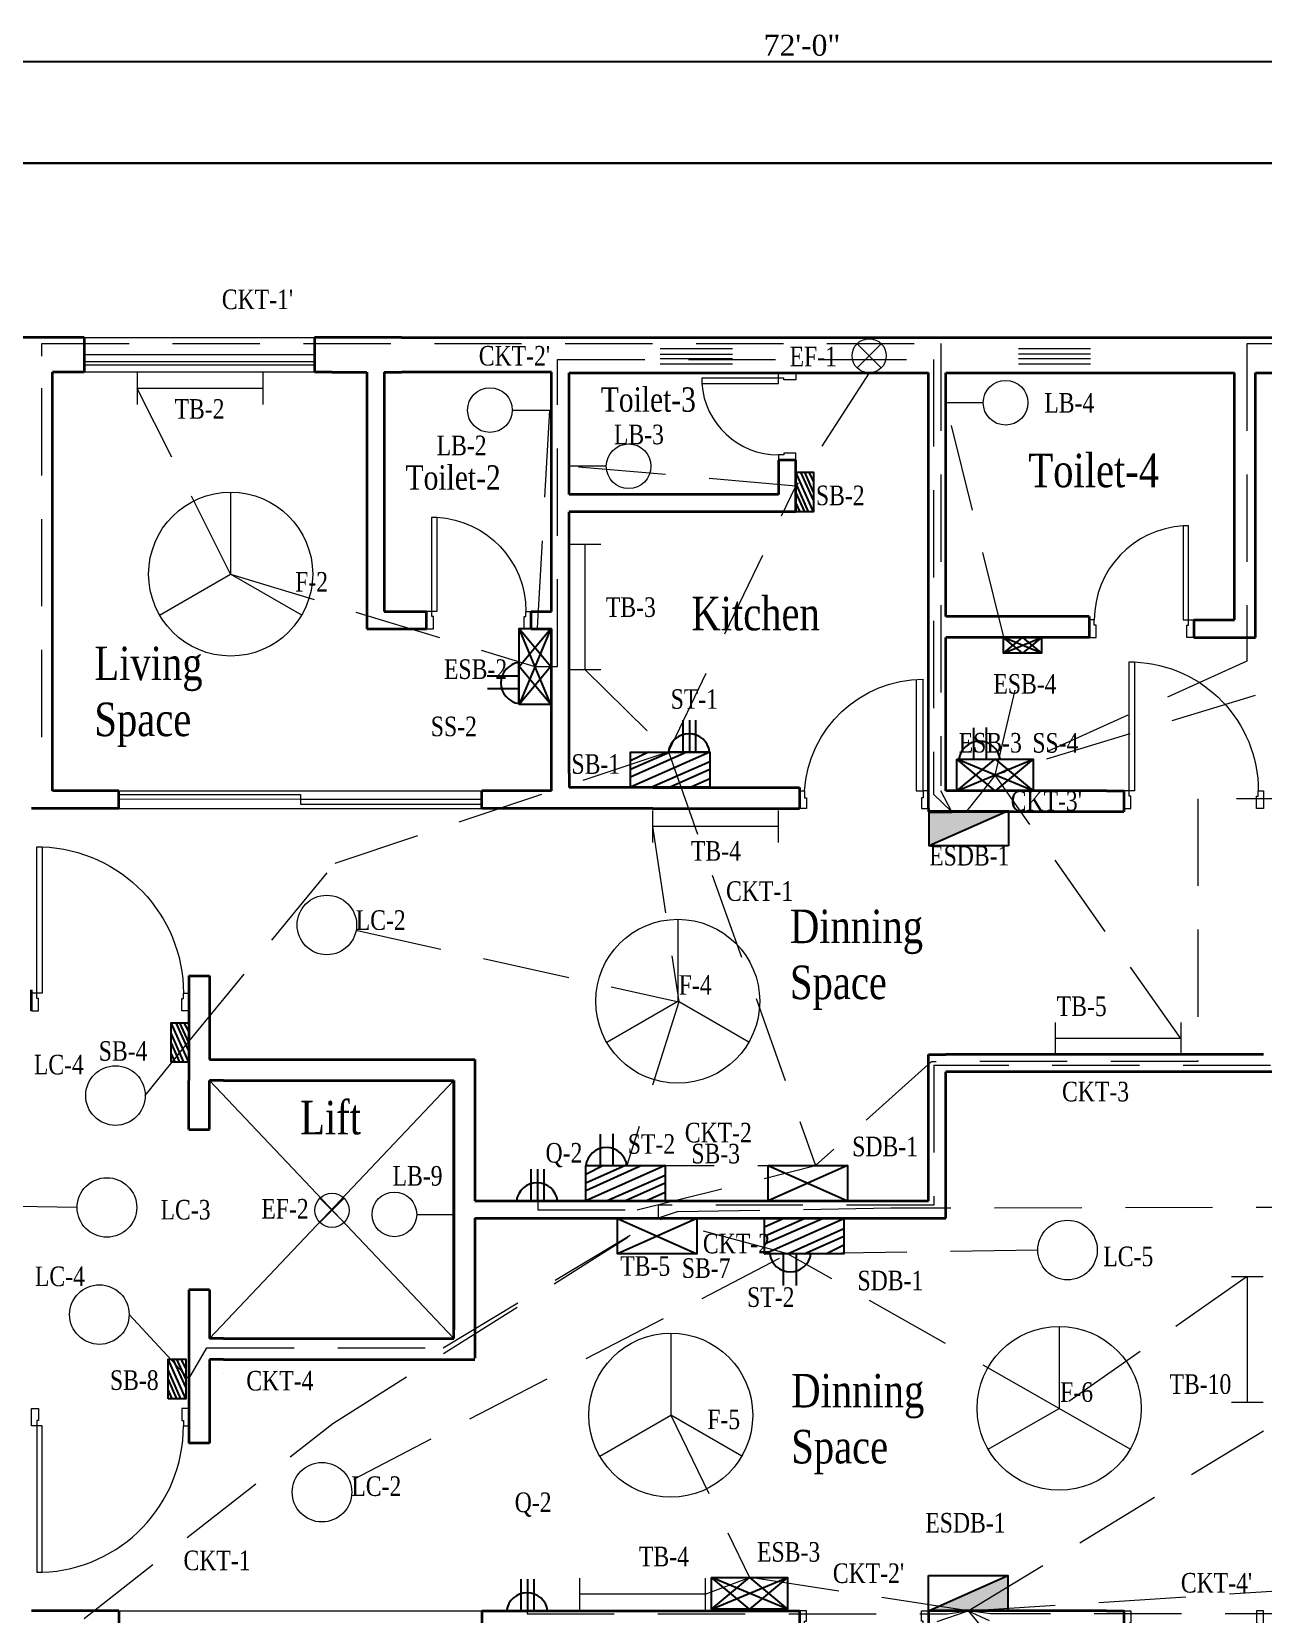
# Model space of a CAD drawing. Header units: inches. Extents: x -13742749 to 88736, y -40897 to 32194776.
# Drawn here: x 47537.4 to 47890.3, y 26287281.9 to 26287735.6 of the extents above; entities that cross this region are included whole.
import ezdxf

# ---------------------------------------------------------------- set-up
doc = ezdxf.new("R2010")
doc.units = ezdxf.units.IN
doc.header["$LTSCALE"] = 10
doc.header["$MEASUREMENT"] = 0
doc.linetypes.add('ACAD_ISO04W100', pattern=[30, 24, -3, 0, -3])
doc.linetypes.add('HIDDEN', pattern=[0.375, 0.25, -0.125])
doc.layers.get('0').update_dxf_attribs({"color": 123})
for name, color, linetype, lineweight in [('Column', 7, 'Continuous', 35), ('Conduit (Mine)', 230, 'HIDDEN', 13), ('Conduit Generator (mine)', 134, 'HIDDEN', 13), ('DIM', 4, 'Continuous', 0), ('DOOR', 41, 'Continuous', 9), ('Fan (mine)', 210, 'Continuous', 13), ('Light (mine)', 80, 'Continuous', 13), ('Text_My', 7, 'Continuous', 13), ('Text_SUBD', 7, 'Continuous', 13), ('VOID', 8, 'Continuous', 9), ('Wall', 7, 'Continuous', 35), ('WIN', 4, 'Continuous', 13), ('WIN-1', 8, 'Continuous', 13), ('WIN1', 8, 'Continuous', 9)]:
    doc.layers.add(name, color=color, linetype=linetype, lineweight=lineweight)
doc.layers.add('Site', color=7, linetype='ACAD_ISO04W100', lineweight=30, true_color=0x004961)
doc.layers.add('Switchboard & Socket (Mine)', color=4, linetype='Continuous')
doc.layers.add('Switchboard and Socket (mine)', color=41, linetype='Continuous')
doc.layers.get('0').off()
doc.styles.get("Standard").update_dxf_attribs({"font": 'times.ttf', "width": 0.8})
doc.styles.add('STYLE3', font='times.ttf')
doc.dimstyles.new('1_8', dxfattribs={"dimtxt": 6, "dimasz": 4, "dimexe": 0.18, "dimexo": 0.0625, "dimgap": 0.125, "dimtad": 0, "dimdec": 4, "dimrnd": 0.125, "dimzin": 3, "dimdsep": 46, "dimlunit": 4, "dimtxsty": 'STYLE3', "dimblk": 'D', "dimcen": 4, "dimse1": 1, "dimse2": 1, "dimclrt": 7, "dimadec": 0, "dimazin": 0, "dimtfac": 1, "dimtdec": 4, "dimtix": 1, "dimtmove": 0, "dimatfit": 3, "dimldrblk": 'OPEN90', "dimfxl": 1, "dimtvp": 0.75, "dimtolj": 1, "dimtzin": 0, "dimarcsym": 0})

# ---------------------------------------------------------------- blocks, each defined once
blk = doc.blocks.new('D')
at = {"layer": 'DIM'}
for q in [(-1.125, 0), (0, 1.125), (1.125, 0), (0, -1.125)]:
    blk.add_line((0, 0), q, dxfattribs=at)
at = {"layer": 'DIM', "color": 6, "const_width": 0.375}
blk.add_lwpolyline([(-0.1875, 0, 1), (0.1875, 0, 1)], format="xyb", close=True, dxfattribs=at)
blk = doc.blocks.new('*D410')
at = {"layer": 'DIM', "color": 0, "lineweight": -2}
blk.add_line((47330.16, 26287727.11), (48186.16, 26287727.11), dxfattribs=at)
at = {"layer": 'DIM', "color": 0, "lineweight": -2, "xscale": 4, "yscale": 4, "zscale": 4, "rotation": 180}
blk.add_blockref('D', (47326.16, 26287727.11), dxfattribs=at)
at = {"layer": 'DIM', "color": 0, "lineweight": -2, "xscale": 4, "yscale": 4, "zscale": 4}
blk.add_blockref('D', (48190.16, 26287727.11), dxfattribs=at)
at = {"layer": 'DIM', "color": 7, "insert": (47758.16, 26287731.7), "char_height": 6, "attachment_point": 5, "style": 'STYLE3'}
blk.add_mtext('\\A1;72\'-0"', dxfattribs=at)
blk = doc.blocks.new('_Open90')
at = {"layer": 'DIM', "color": 0, "lineweight": -2}
for p, q in [((0, 0), (-1, 0)), ((-0.5, 0.5), (0, 0)), ((0, 0), (-0.5, -0.5))]:
    blk.add_line(p, q, dxfattribs=at)
blk = doc.blocks.new('D-45')
for points in [[(-1.5, 46.97), (-3, 46.97), (-3, 5), (-1.5, 5)], [(-45, 5), (-45, 0), (-43, 0), (-43, 3.5), (-43.5, 3.5), (-43.5, 5)], [(0, 5), (0, 0), (-2, 0), (-2, 3.5), (-1.5, 3.5), (-1.5, 5)]]:
    blk.add_lwpolyline(points, close=True)
blk.add_arc((-1.5, 5), 42, 92.0467, 180)
blk = doc.blocks.new('D-S')
at = {"layer": 'DOOR', "linetype": 'Continuous'}
for p, q in [((1.5, 5), (1.5, 37)), ((3.5, 36.93), (3.5, 5)), ((3.5, 5), (1.5, 5))]:
    blk.add_line(p, q, dxfattribs=at)
at = {"layer": 'DOOR'}
for points in [[(2, 3), (2, 0), (0, 0), (0, 5), (1.5, 5), (1.5, 3)], [(35, 3), (35, 0), (37, 0), (37, 5), (35.5, 5), (35.5, 3)]]:
    blk.add_lwpolyline(points, close=True, dxfattribs=at)
blk.add_arc((1.46, 2.89), 34.11, 3.5436, 89.9278, dxfattribs=at)
blk = doc.blocks.new('D-40')
for points in [[(-5, 0), (0, 0), (0, -2), (-3.5, -2), (-3.5, -1.5), (-5, -1.5)], [(-41.97, -1.5), (-41.97, -3), (-5, -3), (-5, -1.5)], [(-5, -40), (0, -40), (0, -38), (-3.5, -38), (-3.5, -38.5), (-5, -38.5)]]:
    blk.add_lwpolyline(points, close=True)
blk.add_arc((-5, -1.5), 37, 182.3234, 270)
blk = doc.blocks.new('D-30')
for points in [[(5, 30), (0, 30), (0, 28), (3.5, 28), (3.5, 28.5), (5, 28.5)], [(5, 0), (0, 0), (0, 2), (3.5, 2), (3.5, 1.5), (5, 1.5)], [(31.97, 1.5), (31.97, 3), (5, 3), (5, 1.5)]]:
    blk.add_lwpolyline(points, close=True)
blk.add_arc((4.99, 1.48), 27.02, 3.2261, 89.9826)
blk = doc.blocks.new('D-25')
for points in [[(5, 25), (0, 25), (0, 23), (3.5, 23), (3.5, 23.5), (5, 23.5)], [(5, 0), (0, 0), (0, 2), (3.5, 2), (3.5, 1.5), (5, 1.5)], [(26.95, 1.5), (26.95, 3), (5, 3), (5, 1.5)]]:
    blk.add_lwpolyline(points, close=True)
blk.add_arc((5, 1.5), 22, 3.9096, 90)
blk = doc.blocks.new('Ceiling Fan Small')
at = {"layer": 'Fan (mine)', "linetype": 'ByBlock', "ltscale": 10}
for p in [(7040.4, -35394.14), (7020.04, -35429.39), (7060.75, -35429.39)]:
    blk.add_line(p, (7040.4, -35417.64), dxfattribs=at)
blk.add_circle((7040.4, -35417.64), 23.5, dxfattribs=at)
blk.add_circle((7040.4, -35417.64), 23.5, dxfattribs=at)
blk.add_circle((7040.4, -35417.64), 23.5, dxfattribs=at)
blk = doc.blocks.new('Ceiling light')
at = {"layer": 'Light (mine)', "linetype": 'ByBlock'}
blk.add_circle((0, 8.53), 8.53, dxfattribs=at)
blk = doc.blocks.new('Tube Light')
at = {"layer": 'Light (mine)', "linetype": 'Continuous'}
for p, q in [((-36, 4.54), (-36, -4.54)), ((0, 4.54), (0, -4.54)), ((0, 0), (-36, 0))]:
    blk.add_line(p, q, dxfattribs=at)
blk = doc.blocks.new('Bulb')
at = {"layer": 'Light (mine)', "linetype": 'Continuous'}
blk.add_line((-9.96, -5.31), (-20.64, -5.31), dxfattribs=at)
blk.add_circle((-3.57, -5.31), 6.4, dxfattribs=at)
blk = doc.blocks.new('Exhaust_Fan_new')
at = {"layer": 'Fan (mine)', "linetype": 'ByBlock', "ltscale": 10}
for p, q in [((-3.46, 3.46), (3.46, -3.46)), ((3.46, 3.46), (-3.46, -3.46))]:
    blk.add_line(p, q, dxfattribs=at)
blk.add_circle((0, 0), 4.9, dxfattribs=at)
blk = doc.blocks.new('switch board')
at = {"layer": 'Switchboard and Socket (mine)', "linetype": 'Continuous'}
for p, q in [((-16.63, -10.09), (6.09, 0)), ((-16.63, -5.05), (-5.27, 0)), ((-16.63, -7.26), (0, 0)), ((-16.63, -2.38), (-11.29, 0)), ((-10.02, -10.09), (6.09, -2.84)), ((-5.27, -10.09), (6.09, -5.05)), ((0.97, -10.09), (6.09, -7.56))]:
    blk.add_line(p, q, dxfattribs=at)
blk.add_lwpolyline([(-16.63, 0), (6.09, 0), (6.09, -10.09), (-16.63, -10.09)], close=True, dxfattribs=at)
blk = doc.blocks.new('2 Pin')
at = {"layer": 'Switchboard and Socket (mine)', "linetype": 'Continuous', "ltscale": 10}
for p, q in [((0, 0), (0, 18.2)), ((-7.33, 0), (-7.33, 18.1)), ((-15.79, 0), (7.81, 0))]:
    blk.add_line(p, q, dxfattribs=at)
blk.add_arc((-3.99, -1.56), 11.9, 7.53177, 172.46823, dxfattribs=at)
blk = doc.blocks.new('3- Pic')
at = {"layer": 'Switchboard and Socket (mine)', "linetype": 'ByBlock'}
blk.add_blockref('2 Pin', (7.33, 0), dxfattribs=at)
blk = doc.blocks.new('3- Pin')
at = {"layer": 'Switchboard and Socket (mine)', "linetype": 'Continuous', "ltscale": 10}
blk.add_line((-10.27, -3.47), (-10.27, 14.63), dxfattribs=at)
at = {"layer": 'Switchboard and Socket (mine)', "linetype": 'Continuous'}
blk.add_blockref('3- Pic', (-14.13, -3.47), dxfattribs=at)
blk = doc.blocks.new('Emergency')
at = {"layer": 'Switchboard and Socket (mine)', "linetype": 'Continuous', "ltscale": 10}
for p, q in [((-10.9, 0), (0, 9.07)), ((0, 0), (-10.9, 9.07)), ((-10.9, 0), (10.9, 9.07)), ((10.9, 0), (-10.9, 9.07)), ((0, 9.07), (10.9, 0)), ((10.9, 9.07), (0, 0))]:
    blk.add_line(p, q, dxfattribs=at)
blk.add_lwpolyline([(-10.9, 9.07), (10.9, 9.07), (10.9, 0), (-10.9, 0)], close=True, dxfattribs=at)
blk = doc.blocks.new('Emergency Sub Distribution Board')
at = {"layer": 'Switchboard & Socket (Mine)', "ltscale": 10}
blk.add_hatch(color=256, dxfattribs=at).paths.add_polyline_path([(22.73, -10.09), (22.73, 0), (0, -10.09)])
blk.add_line((0, -10.09), (22.73, 0), dxfattribs=at)
at = {"layer": 'Switchboard & Socket (Mine)', "linetype": 'Continuous'}
blk.add_lwpolyline([(0, 0), (22.73, 0), (22.73, -10.09), (0, -10.09)], close=True, dxfattribs=at)
blk = doc.blocks.new('Main Distribution Board')
at = {"layer": 'Switchboard and Socket (mine)', "linetype": 'ByBlock'}
for p, q in [((-11.36, 0), (11.36, -10.09)), ((11.36, 0), (-11.36, -10.09))]:
    blk.add_line(p, q, dxfattribs=at)
blk.add_lwpolyline([(-11.36, 0), (11.36, 0), (11.36, -10.09), (-11.36, -10.09)], close=True, dxfattribs=at)

msp = doc.modelspace()

# ---------------------------------------------------------------- linework, layer by layer
at = {"layer": 'Column'}
for p, q in [((47658.41132, 26287360.97773), (47658.41132, 26287434.97773)), ((47658.41132, 26287434.97773), (47658.41132, 26287363.47773)), ((47664.41132, 26287434.97773), (47664.41132, 26287400.47773)), ((47664.41132, 26287395.47773), (47664.41132, 26287363.47773))]:
    msp.add_line(p, q, dxfattribs=at)
for points in [[(47643.41132, 26287647.98942), (47623.41132, 26287647.98942)], [(47623.41132, 26287637.98942), (47633.41132, 26287637.98942)], [(47638.41132, 26287637.98942), (47643.41132, 26287637.98942)]]:
    msp.add_lwpolyline(points, dxfattribs=at)
at = {"layer": 'Conduit (Mine)', "linetype": 'HIDDEN', "ltscale": 10}
for p, q in [((47777.39868, 26287637.8186), (47756.41132, 26287605.39461)), ((47756.41132, 26287605.39461), (47691.41103, 26287611.06286)), ((47719.86759, 26287529.1928), (47756.41132, 26287605.39461)), ((47695.95304, 26287552.75856), (47719.86759, 26287529.1928)), ((47624.34381, 26287497.27608), (47719.86759, 26287529.1928)), ((47719.86759, 26287529.1928), (47762.04161, 26287410.57096)), ((47982.70003, 26287515.75132), (47871.56495, 26287515.75132)), ((47871.56495, 26287515.75132), (47871.61046, 26287440.46173)), ((47715.33941, 26287507.791), (47722.83278, 26287457.52078)), ((47582.41132, 26287446.17494), (47624.34381, 26287497.27608)), ((47630.27258, 26287478.03429), (47722.83278, 26287457.52078)), ((47722.83278, 26287457.52078), (47707.98343, 26287410.57096)), ((47569.95882, 26287430.65487), (47582.41132, 26287446.17494)), ((47795.12375, 26287440.37571), (47762.04007, 26287410.56948)), ((47871.61046, 26287440.46173), (47795.12375, 26287440.37571)), ((47892.37946, 26287439.30045), (47795.91555, 26287439.30045)), ((47795.91555, 26287439.30045), (47795.91555, 26287399.24708)), ((47707.98335, 26287410.57096), (47762.03727, 26287410.57096)), ((47710.9374, 26287397.87792), (47762.04007, 26287410.56948)), ((47550.45424, 26287398.57991), (47417.41132, 26287400.98691)), ((47682.49009, 26287400.47773), (47682.49009, 26287397.87792)), ((47682.49009, 26287397.87792), (47710.9374, 26287397.87792)), ((47795.91555, 26287399.24708), (47716.91691, 26287399.24708)), ((47716.91691, 26287399.24708), (47716.91691, 26287395.47773)), ((47722.39584, 26287397.31878), (47716.91691, 26287395.47773)), ((47783.56519, 26287398.35462), (47722.39584, 26287397.31878)), ((47988.31549, 26287398.78472), (47783.56519, 26287398.35462)), ((47623.71124, 26287336.67421), (47716.91691, 26287395.47773)), ((47655.3289, 26287358.38368), (47716.76741, 26287395.38341)), ((47754.09017, 26287385.25824), (47716.62634, 26287395.38341)), ((47629.69277, 26287320.72482), (47754.09017, 26287385.25824)), ((47831.83788, 26287340.99935), (47753.98762, 26287385.31662)), ((47825.72023, 26287386.3705), (47754.09017, 26287385.25824)), ((47885.74523, 26287378.80008), (47831.83788, 26287340.99935)), ((47565.3445, 26287367.8777), (47582.41132, 26287349.42303)), ((47582.41132, 26287349.42303), (47587.62488, 26287358.38368)), ((47587.62488, 26287358.38368), (47655.3289, 26287358.38368)), ((47552.50324, 26287280.78587), (47623.71124, 26287336.67421))]:
    msp.add_line(p, q, dxfattribs=at)
at = {"layer": 'Conduit Generator (mine)', "color": 4, "linetype": 'HIDDEN', "ltscale": 10}
for p, q in [((47540.30758, 26287642.6296), (47540.30758, 26287646.20071)), ((47540.30758, 26287646.20071), (47797.916, 26287646.20071)), ((47797.916, 26287646.20071), (47797.916, 26287519.41589)), ((47540.30758, 26287533.4258), (47540.30758, 26287642.6296)), ((47688.09951, 26287553.64544), (47688.09951, 26287641.70108)), ((47688.09951, 26287641.70108), (47795.87362, 26287641.70108)), ((47795.87362, 26287641.70108), (47795.87362, 26287517.02039)), ((47594.43052, 26287580.14009), (47567.65288, 26287633.31027)), ((47815.99392, 26287562.02747), (47799.41161, 26287629.25199)), ((47594.43052, 26287580.14009), (47681.60832, 26287553.64544)), ((47813.46766, 26287522.52646), (47821.67596, 26287556.9815)), ((47681.60832, 26287553.64544), (47688.09951, 26287553.64544)), ((47469.073, 26287533.4258), (47540.30758, 26287533.4258)), ((47813.46766, 26287522.52646), (47805.37807, 26287512.32137)), ((47795.87362, 26287517.02039), (47801.12016, 26287511.98943)), ((47801.12016, 26287511.98943), (47797.916, 26287517.98943))]:
    msp.add_line(p, q, dxfattribs=at)
at = {"layer": 'Conduit Generator (mine)', "linetype": 'HIDDEN', "ltscale": 10}
for p, q in [((48091.85935, 26287646.19091), (47885.66275, 26287646.19091)), ((47885.66275, 26287646.19091), (47885.66275, 26287555.20613)), ((47685.78401, 26287627.15831), (47681.60832, 26287553.64544)), ((47995.54039, 26287578.37266), (47813.46766, 26287522.52646)), ((47885.66275, 26287555.20613), (47813.46766, 26287522.52646)), ((47866.66105, 26287447.0193), (47813.46766, 26287522.52646)), ((47720.53734, 26287339.04593), (47743.1323, 26287292.53275)), ((47805.77404, 26287282.96604), (47890.41132, 26287334.58239)), ((47730.44163, 26287287.75822), (47743.1323, 26287292.53275)), ((47805.77595, 26287282.96574), (47743.1323, 26287292.53275)), ((47805.77675, 26287282.96478), (47946.43855, 26287292.0469)), ((47679.37313, 26287282.96731), (47679.37313, 26287282.10127)), ((47796.86208, 26287279.90057), (47805.77595, 26287282.96574)), ((47799.81998, 26287282.10127), (47805.77675, 26287282.96478)), ((47812.14304, 26287282.14069), (47805.77404, 26287282.96604)), ((47805.77404, 26287282.96604), (47811.8154, 26287280.17297)), ((47805.77595, 26287282.96574), (47810.15249, 26287277.7085)), ((47679.37313, 26287282.10127), (47799.81998, 26287282.10127)), ((48091.86564, 26287282.14069), (47812.14304, 26287282.14069))]:
    msp.add_line(p, q, dxfattribs=at)
at = {"layer": 'Site', "linetype": 'ByBlock', "ltscale": 3}
msp.add_line((48190.15618, 26287697.96158), (47326.15618, 26287697.96455), dxfattribs=at)
at = {"layer": 'VOID', "linetype": 'Continuous', "ltscale": 10}
for p, q in [((47588.41132, 26287434.97773), (47658.41132, 26287360.97773)), ((47588.41132, 26287360.97773), (47658.41132, 26287434.96793))]:
    msp.add_line(p, q, dxfattribs=at)
at = {"layer": 'Wall'}
for p, q in [((47552.41132, 26287647.98942), (47514.41132, 26287647.98942)), ((47552.41132, 26287647.98942), (47552.41132, 26287637.98942)), ((47623.41132, 26287647.98942), (47618.41132, 26287647.98942)), ((47618.41132, 26287647.98942), (47618.41132, 26287637.98942)), ((47643.41132, 26287647.98942), (47674.41132, 26287647.98888)), ((47711.41132, 26287647.98942), (47711.41132, 26287647.98942)), ((47543.41132, 26287517.98943), (47543.41132, 26287637.98942)), ((47623.41132, 26287637.98942), (47618.41132, 26287637.98942)), ((47686.41132, 26287637.98942), (47643.41132, 26287637.98942)), ((47686.41132, 26287569.46426), (47686.41132, 26287637.98942)), ((47691.41132, 26287602.98943), (47691.41132, 26287637.81852)), ((47751.41132, 26287602.98943), (47691.41132, 26287602.98943)), ((47756.41132, 26287597.98943), (47691.41132, 26287597.98943)), ((47691.41132, 26287522.98943), (47691.41132, 26287597.98943)), ((47686.41132, 26287517.98943), (47686.41132, 26287564.46426)), ((47794.41132, 26287512.98943), (47794.41132, 26287545.98943)), ((47799.41132, 26287517.98943), (47799.41132, 26287545.98943)), ((47562.41132, 26287512.98943), (47562.41132, 26287517.98943)), ((47686.41132, 26287517.98943), (47666.41132, 26287517.98943)), ((47666.41132, 26287512.98943), (47666.41132, 26287517.98943)), ((47562.41132, 26287512.98943), (47537.41132, 26287512.98943)), ((47715.41132, 26287512.98943), (47666.41132, 26287512.98943)), ((47582.41132, 26287464.97773), (47582.41132, 26287454.97773)), ((47582.41132, 26287464.97773), (47588.41132, 26287464.97773)), ((47588.41132, 26287464.97773), (47588.41132, 26287454.97773)), ((47592.41132, 26287440.97773), (47638.41132, 26287440.97773)), ((47582.41132, 26287420.97773), (47582.41132, 26287434.97773)), ((47588.41132, 26287420.97773), (47588.41132, 26287434.97773)), ((47592.41132, 26287434.97773), (47638.41132, 26287434.97773)), ((47582.41132, 26287420.97773), (47588.41132, 26287420.97773)), ((47664.41132, 26287400.47773), (47794.41132, 26287400.47773)), ((47664.41132, 26287395.47773), (47794.41132, 26287395.47773)), ((47588.41132, 26287374.97773), (47582.41132, 26287374.97773)), ((47592.41132, 26287360.97773), (47638.41132, 26287360.97773)), ((47592.41132, 26287354.97773), (47638.41132, 26287354.97773)), ((47588.41132, 26287330.97773), (47582.41132, 26287330.97773)), ((47562.41132, 26287282.96604), (47537.41132, 26287282.96604)), ((47562.41132, 26287282.96604), (47562.41132, 26287277.96604)), ((47666.41132, 26287282.96604), (47666.41132, 26287277.96604)), ((47691.41132, 26287282.96604), (47691.41132, 26287282.96604)), ((47799.41132, 26287282.96604), (47794.41132, 26287282.96604)), ((47794.41132, 26287282.96604), (47794.41132, 26287249.96604))]:
    msp.add_line(p, q, dxfattribs=at)
at = {"layer": 'Wall', "linetype": 'Continuous', "ltscale": 10}
for p, q in [((47674.41132, 26287647.98888), (47835.41132, 26287647.98943)), ((47835.41132, 26287647.98943), (47985.41132, 26287647.98943)), ((47552.41132, 26287637.98942), (47543.41132, 26287637.98942)), ((47633.41132, 26287637.98942), (47633.41132, 26287564.46426)), ((47638.41132, 26287637.98942), (47638.41132, 26287569.46426)), ((47691.41132, 26287637.81852), (47794.41132, 26287637.81852)), ((47794.41132, 26287545.98943), (47794.41132, 26287637.81852)), ((47799.41132, 26287637.81852), (47835.41132, 26287637.81852)), ((47799.41132, 26287567.98943), (47799.41132, 26287637.81852)), ((47835.41132, 26287637.81852), (47882.07609, 26287637.81852)), ((47882.07609, 26287566.98943), (47882.07609, 26287637.81852)), ((47888.07609, 26287637.81852), (47985.41132, 26287637.81852)), ((47888.07609, 26287566.98943), (47888.07609, 26287637.81852)), ((47751.41132, 26287612.79978), (47751.41132, 26287602.98943)), ((47756.41132, 26287612.79978), (47751.41132, 26287612.79978)), ((47756.41132, 26287597.98943), (47756.41132, 26287612.79978)), ((47638.41132, 26287569.46426), (47650.55206, 26287569.46426)), ((47650.55206, 26287564.46426), (47650.55206, 26287569.46426)), ((47680.55206, 26287569.46426), (47686.41132, 26287569.46426)), ((47680.55206, 26287564.46426), (47680.55206, 26287569.46426)), ((47888.12226, 26287561.98943), (47888.07609, 26287570.7379)), ((47633.41132, 26287564.46426), (47650.55206, 26287564.46426)), ((47680.55206, 26287564.46426), (47686.41132, 26287564.46426)), ((47840.41132, 26287567.98943), (47799.41132, 26287567.98943)), ((47840.41132, 26287567.98943), (47840.41132, 26287561.98943)), ((47870.41132, 26287566.98943), (47882.07609, 26287566.98943)), ((47870.41132, 26287566.98943), (47870.41132, 26287561.98943)), ((47799.41132, 26287545.98943), (47799.41132, 26287561.98943)), ((47840.41132, 26287561.98943), (47799.41132, 26287561.98943)), ((47870.41132, 26287561.98943), (47888.12226, 26287561.98943)), ((47691.41132, 26287522.98943), (47691.41132, 26287518.98943)), ((47715.41132, 26287518.98943), (47691.41132, 26287518.98943)), ((47715.41132, 26287518.98943), (47757.41132, 26287518.98943)), ((47757.41132, 26287518.98943), (47757.41132, 26287512.98943)), ((47562.41132, 26287517.98943), (47543.41132, 26287517.98943)), ((47845.41132, 26287517.98943), (47799.41132, 26287517.98943)), ((47845.41132, 26287517.98943), (47850.41132, 26287517.98943)), ((47850.41132, 26287517.98943), (47850.41132, 26287511.95248)), ((47715.41132, 26287512.98943), (47757.41132, 26287512.98943)), ((47794.41132, 26287512.98943), (47794.41132, 26287512.02466)), ((47794.41132, 26287512.02466), (47801.12016, 26287511.98943)), ((47845.41132, 26287511.98943), (47799.41132, 26287511.98943)), ((47850.41132, 26287511.95248), (47845.41132, 26287511.98943)), ((47537.41132, 26287454.97773), (47537.41132, 26287460.97773)), ((47582.41132, 26287454.97773), (47582.41132, 26287434.97773)), ((47588.41132, 26287454.97773), (47588.41132, 26287440.97773)), ((47794.41132, 26287440.97773), (47794.41132, 26287442.47795)), ((47794.41132, 26287442.47795), (47799.41132, 26287442.47795)), ((47890.41132, 26287442.47795), (47799.41132, 26287442.47795)), ((47588.41132, 26287440.97773), (47592.41132, 26287440.97773)), ((47638.41132, 26287440.97773), (47664.41132, 26287440.97773)), ((47664.41132, 26287440.97773), (47664.41132, 26287434.97773)), ((47794.41132, 26287435.97773), (47794.41132, 26287440.97773)), ((47895.41132, 26287437.47795), (47799.41132, 26287437.47795)), ((47799.41132, 26287435.97773), (47799.41132, 26287437.47795)), ((47592.41132, 26287434.97773), (47588.41132, 26287434.97773)), ((47638.41132, 26287434.97773), (47658.41132, 26287434.96793)), ((47794.41132, 26287400.47773), (47794.41132, 26287435.97773)), ((47799.41132, 26287395.47773), (47799.41132, 26287435.97773)), ((47794.41132, 26287395.47773), (47799.41132, 26287395.47773)), ((47582.41132, 26287374.97773), (47582.41132, 26287330.97773)), ((47588.41132, 26287374.97773), (47588.41132, 26287360.97773)), ((47592.41132, 26287360.97773), (47588.41132, 26287360.97773)), ((47638.41132, 26287360.97773), (47658.41132, 26287360.97773)), ((47664.41132, 26287363.47773), (47664.41132, 26287355.36009)), ((47588.41132, 26287354.97773), (47588.41132, 26287330.97773)), ((47592.41132, 26287354.97773), (47588.41132, 26287354.97773)), ((47638.41132, 26287354.97773), (47638.41132, 26287354.97773)), ((47638.41132, 26287354.97773), (47664.41132, 26287354.97773)), ((47592.41132, 26287350.96635), (47592.41132, 26287350.96635)), ((47666.41132, 26287282.96604), (47757.41132, 26287282.96604)), ((47757.41132, 26287282.96604), (47757.41132, 26287276.96604)), ((47845.41132, 26287282.96604), (47799.41132, 26287282.96604))]:
    msp.add_line(p, q, dxfattribs=at)
at = {"layer": 'Wall'}
msp.add_lwpolyline([(47845.41132, 26287282.96604), (47850.41132, 26287282.96604), (47850.41132, 26287277.96604), (47845.41132, 26287277.96604)], dxfattribs=at)
at = {"layer": 'WIN', "linetype": 'Continuous', "ltscale": 10}
for p, q in [((47717.52601, 26287643.22029), (47738.1911, 26287643.22029)), ((47717.52601, 26287641.92768), (47738.1911, 26287641.92768)), ((47820.16835, 26287643.27533), (47840.83344, 26287643.27533)), ((47820.16835, 26287641.98272), (47840.83344, 26287641.98272)), ((47562.41127, 26287516.9433), (47614.41127, 26287516.9433)), ((47614.41127, 26287515.62391), (47562.41127, 26287515.48939)), ((47614.41127, 26287516.9433), (47614.41127, 26287515.62391)), ((47614.41127, 26287515.62391), (47614.41127, 26287514.1637)), ((47666.41127, 26287515.48939), (47614.41127, 26287515.48939)), ((47614.41127, 26287514.1637), (47666.41127, 26287514.1637))]:
    msp.add_line(p, q, dxfattribs=at)
at = {"layer": 'WIN'}
for p, q in [((47618.41132, 26287640.98942), (47552.41132, 26287640.98942)), ((47618.41132, 26287639.98942), (47552.41132, 26287639.98942))]:
    msp.add_line(p, q, dxfattribs=at)
at = {"layer": 'WIN-1'}
for p, q in [((47552.41132, 26287647.98942), (47618.41132, 26287647.98942)), ((47618.41132, 26287642.98942), (47552.41132, 26287642.98942)), ((47618.41132, 26287637.98942), (47552.41132, 26287637.98942))]:
    msp.add_line(p, q, dxfattribs=at)
at = {"layer": 'WIN-1', "linetype": 'Continuous', "ltscale": 10}
for p, q in [((47717.52601, 26287644.79315), (47738.1911, 26287644.79315)), ((47820.16835, 26287644.84819), (47840.83344, 26287644.84819)), ((47717.52601, 26287640.40689), (47738.1911, 26287640.40689)), ((47820.16835, 26287640.46193), (47840.83344, 26287640.46193))]:
    msp.add_line(p, q, dxfattribs=at)
at = {"layer": 'WIN1', "linetype": 'Continuous', "ltscale": 10}
for p, q in [((47562.41127, 26287517.98939), (47666.41127, 26287517.98939)), ((47562.41127, 26287512.98939), (47666.41127, 26287512.98939)), ((47562.41132, 26287282.96604), (47666.41132, 26287282.96604))]:
    msp.add_line(p, q, dxfattribs=at)

# ---------------------------------------------------------------- block references
at = {"layer": 'DOOR', "linetype": 'Continuous'}
for name, p, rotation in [('D-25', (47756.41132, 26287637.79978), 180), ('D-30', (47870.41132, 26287561.98943), 90), ('D-45', (47537.41132, 26287340.97773), 180), ('D-S', (47794.41132, 26287282.96604), 180), ('D-40', (47850.41132, 26287282.96604), 90)]:
    msp.add_blockref(name, p, dxfattribs=dict(at, rotation=rotation))
at = {"layer": 'DOOR', "linetype": 'Continuous', "xscale": -1}
for name, p, rotation in [('D-30', (47650.55201, 26287564.46443), 270), ('D-40', (47850.41132, 26287512.98943), 90)]:
    msp.add_blockref(name, p, dxfattribs=dict(at, rotation=rotation))
for name, p in [('D-S', (47794.41132, 26287512.98943)), ('D-45', (47537.41132, 26287454.97773))]:
    msp.add_blockref(name, p, dxfattribs=at)
at = {"layer": 'Fan (mine)', "linetype": 'Continuous'}
for name, p in [('Exhaust_Fan_new', (47777.39868, 26287642.7187)), ('Tube Light', (47603.65288, 26287633.31027)), ('Ceiling Fan Small', (40554.03432, 26322997.78248)), ('Tube Light', (47751.33941, 26287507.791)), ('Ceiling Fan Small', (40682.14508, 26322875.33146)), ('Tube Light', (47866.66105, 26287447.0193)), ('Exhaust_Fan_new', (47623.4751, 26287397.761)), ('Ceiling Fan Small', (40680.14113, 26322756.68831)), ('Ceiling Fan Small', (40791.44167, 26322758.64173)), ('Tube Light', (47730.44163, 26287287.75822))]:
    msp.add_blockref(name, p, dxfattribs=at)
at = {"layer": 'Fan (mine)', "linetype": 'Continuous', "rotation": 90}
for p in [(47695.95304, 26287588.75856), (47885.74523, 26287378.80008)]:
    msp.add_blockref('Tube Light', p, dxfattribs=at)
at = {"layer": 'Switchboard & Socket (Mine)', "linetype": 'Continuous', "rotation": 180}
msp.add_blockref('Emergency Sub Distribution Board', (47817.32041, 26287502.22941), dxfattribs=at)
at = {"layer": 'Switchboard & Socket (Mine)', "linetype": 'Continuous'}
msp.add_blockref('Emergency Sub Distribution Board', (47794.41187, 26287293.0577), dxfattribs=at)
at = {"layer": 'Switchboard and Socket (mine)', "linetype": 'Continuous'}
for name, p, rotation in [('Bulb', (47665.14601, 26287621.84584), 180), ('Emergency', (47686.14529, 26287553.64544), 90), ('switch board', (47715.11854, 26287519.04822), 180), ('switch board', (47702.27551, 26287400.47901), 180), ('Bulb', (47637.77332, 26287391.29271), 180)]:
    msp.add_blockref(name, p, dxfattribs=dict(at, rotation=rotation))
for name, p in [('Bulb', (47820.04961, 26287634.56446)), ('Bulb', (47712.04903, 26287616.37534)), ('Emergency', (47813.46766, 26287517.9895)), ('Ceiling light', (47621.99765, 26287471.03107)), ('Ceiling light', (47561.43064, 26287422.12669)), ('Main Distribution Board', (47759.83422, 26287410.57096)), ('Ceiling light', (47558.98241, 26287390.05173)), ('Main Distribution Board', (47716.62634, 26287395.38341)), ('switch board', (47764.00518, 26287395.40858)), ('Ceiling light', (47834.24841, 26287377.84232)), ('Ceiling light', (47556.81632, 26287359.34952)), ('Ceiling light', (47620.60621, 26287308.43798)), ('Emergency', (47743.1323, 26287283.45883))]:
    msp.add_blockref(name, p, dxfattribs=at)
at = {"layer": 'Switchboard and Socket (mine)', "linetype": 'Continuous', "xscale": 0.5, "yscale": 0.5, "zscale": 0.5, "rotation": 90}
for p in [(47756.41119, 26287606.30665), (47577.36534, 26287448.5074), (47576.49867, 26287352.05815)]:
    msp.add_blockref('switch board', p, dxfattribs=at)
at = {"layer": 'Switchboard and Socket (mine)', "linetype": 'ByBlock', "xscale": 0.5, "yscale": 0.5, "zscale": 0.5}
for name, p in [('Emergency', (47821.35897, 26287557.43478)), ('3- Pin', (47731.16297, 26287530.92807)), ('2 Pin', (47811.01249, 26287527.06487)), ('2 Pin', (47704.07814, 26287410.57096))]:
    msp.add_blockref(name, p, dxfattribs=at)
at = {"layer": 'Switchboard and Socket (mine)', "linetype": 'ByBlock', "xscale": 0.5, "yscale": 0.5, "zscale": 0.5, "rotation": 90}
msp.add_blockref('2 Pin', (47677.04159, 26287550.9303), dxfattribs=at)
at = {"layer": 'Switchboard and Socket (mine)', "linetype": 'Continuous', "xscale": 0.5, "yscale": 0.5, "zscale": 0.5}
for p in [(47687.62546, 26287402.213), (47684.76768, 26287284.70258)]:
    msp.add_blockref('3- Pin', p, dxfattribs=at)
at = {"layer": 'Switchboard and Socket (mine)', "xscale": 0.5, "yscale": 0.5, "zscale": 0.5, "rotation": 180}
msp.add_blockref('2 Pin', (47752.79517, 26287385.27258), dxfattribs=at)

# ---------------------------------------------------------------- texts
at = {"layer": 'Switchboard and Socket (mine)', "linetype": 'Continuous', "ltscale": 10, "char_height": 5.614888, "attachment_point": 1}
for s, insert, width in [('EF-1', (47754.59863, 26287645.31539), 11.307141), ('TB-2', (47578.346, 26287630.29052), 11.307141), ('LB-4', (47827.5815, 26287632.03593), 10.7044674), ('LB-3', (47704.25105, 26287622.98124), 10.7044674), ('SB-2', (47762.14435, 26287605.50513), 11.307141), ('F-2', (47612.92122, 26287580.73076), 11.307141), ('TB-3', (47701.9427, 26287573.48387), 11.307141), ('ESB-2', (47655.56375, 26287555.70612), 11.307141), ('ESB-4', (47812.994, 26287551.48334), 11.307141), ('ST-1', (47720.51317, 26287547.14172), 11.307141), ('SS-2', (47651.78846, 26287539.29061), 11.307141), ('ESB-3', (47803.05777, 26287534.6109), 11.307141), ('SS-4', (47824.16534, 26287534.57257), 11.307141), ('SB-1', (47692.09889, 26287528.5052), 11.307141), ('TB-4', (47726.3186, 26287503.59018), 11.307141), ('LC-2', (47630.27258, 26287483.77467), 11.307141), ('F-4', (47722.83278, 26287465.16998), 11.307141), ('TB-5', (47831.14355, 26287459.08035), 11.307141), ('SB-4', (47556.63714, 26287446.25293), 11.307141), ('LC-4', (47538.04155, 26287442.34501), 11.307141), ('ST-2', (47708.2458, 26287419.5948), 11.307141), ('Q-2', (47684.66592, 26287417.06753), 11.307141), ('SB-3', (47726.45052, 26287416.83348), 11.307141), ('LB-9', (47640.82732, 26287410.46183), 11.307141), ('EF-2', (47603.22985, 26287401.02145), 11.307141), ('LC-3', (47574.3455, 26287400.75404), 11.307141), ('LC-5', (47844.49342, 26287387.37162), 11.307141), ('TB-5', (47706.07268, 26287384.61771), 11.307141), ('SB-7', (47723.72016, 26287384.01645), 11.307141), ('LC-4', (47538.3427, 26287381.65945), 11.307141), ('ST-2', (47742.42522, 26287375.69335), 11.307141), ('SB-8', (47559.83779, 26287351.89764), 11.307141), ('F-6', (47832.12882, 26287348.4802), 11.307141), ('TB-10', (47863.45552, 26287350.76596), 11.307141), ('F-5', (47731.00598, 26287340.65095), 11.307141), ('LC-2', (47629.01001, 26287321.50501), 11.307141), ('Q-2', (47675.83695, 26287316.87982), 11.307141), ('TB-4', (47711.43417, 26287301.34052), 11.307141)]:
    msp.add_mtext(s, dxfattribs=dict(at, insert=insert, width=width))
at = {"layer": 'Switchboard and Socket (mine)', "linetype": 'HIDDEN', "ltscale": 10, "char_height": 5.614888, "attachment_point": 1}
for s, insert, width in [('LB-2', (47653.4603, 26287619.83455), 14.8194807), ('ESDB-1', (47794.59225, 26287502.22941), 31.6597491), ('SDB-1', (47772.54224, 26287418.87836), 21.0071722), ('ESDB-1', (47793.48002, 26287311.01279), 23.7170829), ('ESB-3', (47745.27385, 26287302.66245), 34.9277287)]:
    msp.add_mtext(s, dxfattribs=dict(at, insert=insert, width=width))
at = {"layer": 'Switchboard and Socket (mine)', "linetype": 'HIDDEN', "ltscale": 10, "insert": (47774.05926, 26287380.45468), "char_height": 5.614888, "attachment_point": 1}
msp.add_mtext('SDB-1', dxfattribs=at)
at = {"layer": 'Text_My', "linetype": 'Continuous', "ltscale": 10, "attachment_point": 1}
for s, insert, char_height, width in [('Toilet-3', (47700.50585, 26287633.68686), 7, 37.91675), ('Toilet-4', (47823.02428, 26287614.68068), 9.625, 2.1183511), ('Toilet-2', (47644.557, 26287611.33043), 7, 37.91675), ('Kitchen', (47726.44779, 26287573.64896), 9.625, 2.1183511), ('Living\\PSpace', (47555.37863, 26287559.36933), 9.625, 2.1183511), ('Dinning\\PSpace', (47754.70804, 26287483.98008), 9.625, 2.1183511), ('Lift', (47614.34535, 26287429.17014), 9.625, 2.1183511), ('Dinning\\PSpace', (47755.07869, 26287350.88352), 9.625, 2.1183511)]:
    msp.add_mtext(s, dxfattribs=dict(at, insert=insert, char_height=char_height, width=width))
at = {"layer": 'Text_SUBD', "linetype": 'HIDDEN', "ltscale": 10, "char_height": 5.614888, "width": 4.1666683, "attachment_point": 1}
for s, insert in [("CKT-1'", (47591.90161, 26287661.70748)), ("CKT-2'", (47665.52936, 26287645.5455)), ("CKT-3'", (47817.93845, 26287517.92752)), ('CKT-1', (47736.3868, 26287492.0935)), ('CKT-3', (47832.66546, 26287434.61292)), ('CKT-2', (47724.5633, 26287422.84891)), ('CKT-2', (47729.75789, 26287391.05779)), ('CKT-4', (47598.91866, 26287351.73559)), ('CKT-1', (47580.91643, 26287300.22355)), ("CKT-2'", (47766.99101, 26287296.55333)), ("CKT-4'", (47866.70423, 26287293.80498))]:
    msp.add_mtext(s, dxfattribs=dict(at, insert=insert))

# ---------------------------------------------------------------- dimensions: what is measured, and where the dimension line sits
at = {"layer": 'DIM'}
dim = msp.add_linear_dim(base=(48190.15618, 26287727.11066), p1=(47326.15732, 26287696.55907), p2=(48190.15618, 26287697.96158), dimstyle='1_8', dxfattribs=at)
dim.commit()
dim.dimension.update_dxf_attribs({"geometry": '*D410', "text_midpoint": (47758.15675, 26287731.7015)})

doc.saveas('drawing.dxf')
